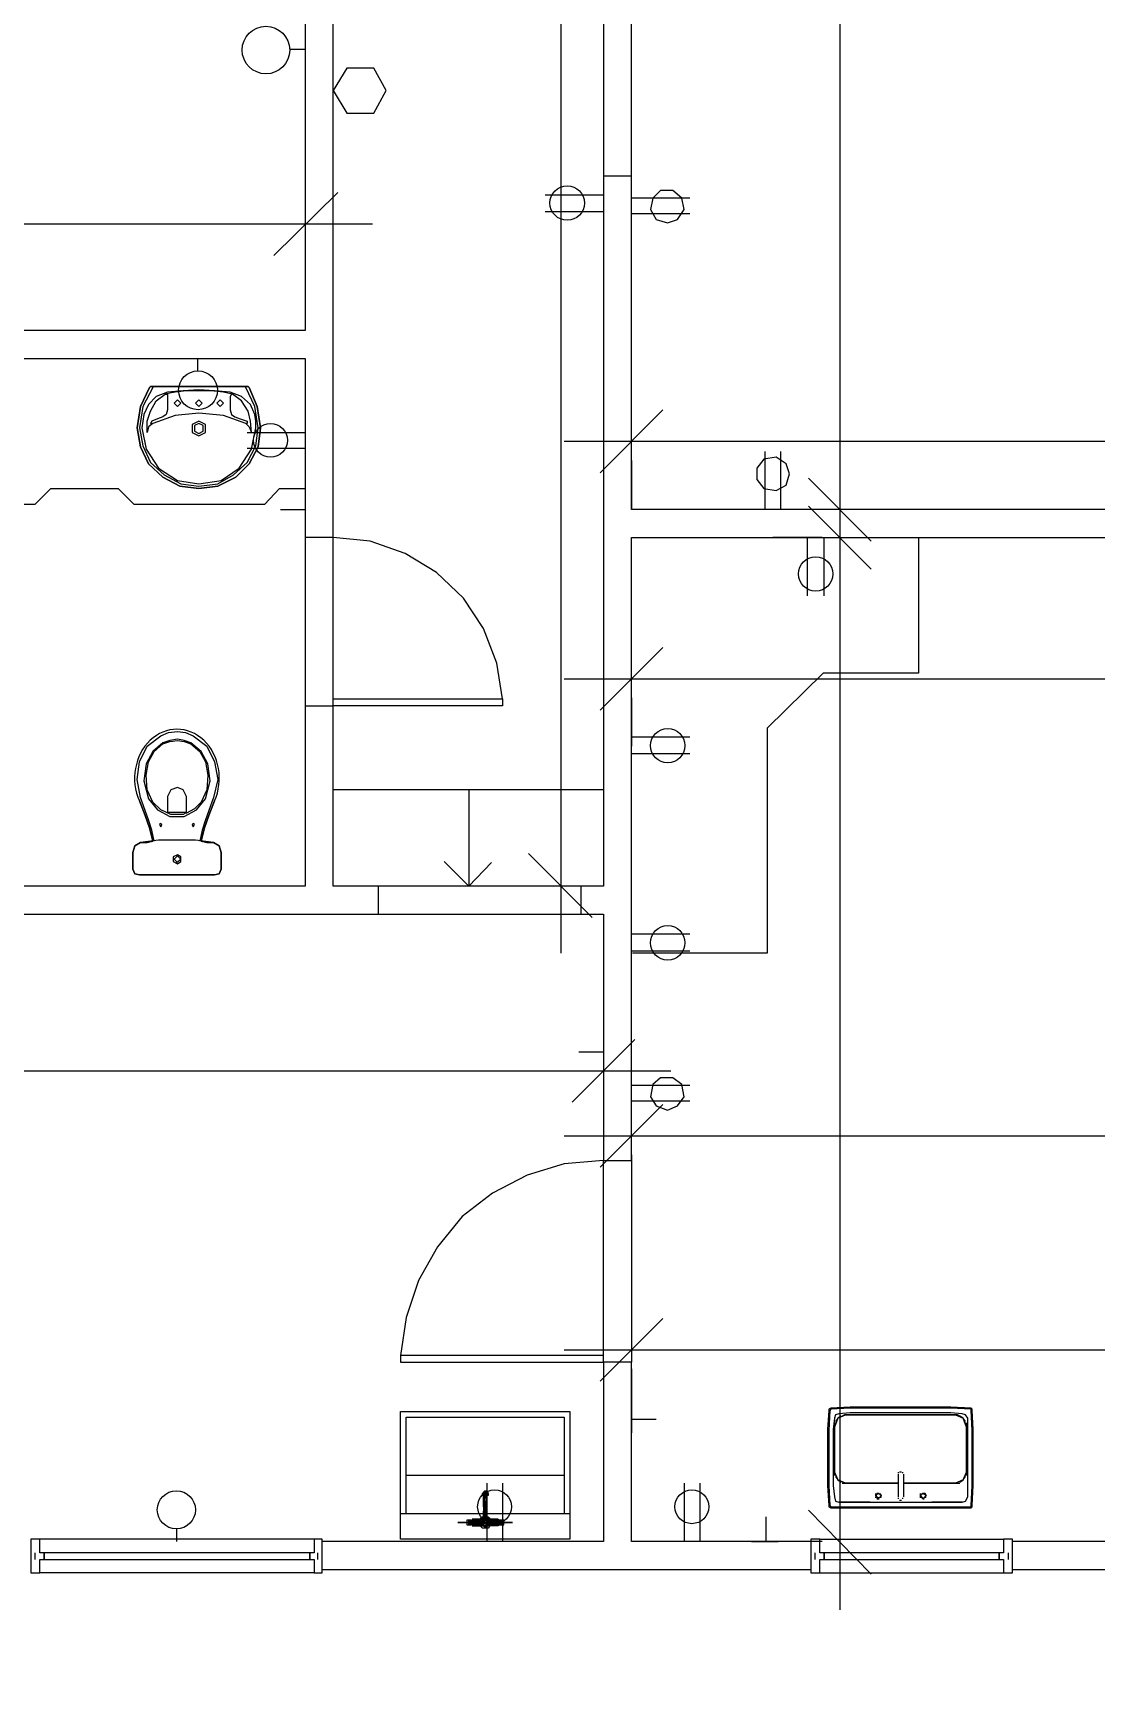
# Model space of a CAD drawing. Header units: inches. Extents: x -625442 to 34963, y -27993 to 66986.
# Drawn here: x 2189.9 to 2375.5, y 6465.1 to 6752.7 of the extents above; entities that cross this region are included whole.
import ezdxf

# ---------------------------------------------------------------- set-up
doc = ezdxf.new("R2010")
doc.units = ezdxf.units.IN
doc.header["$LTSCALE"] = 0.5
doc.header["$MEASUREMENT"] = 0
doc.linetypes.add('PDF_IMPORT', pattern=[1, 0.8, -0.2])
doc.layers.add('P-PATTERN', color=147, linetype='Continuous')

msp = doc.modelspace()

# ---------------------------------------------------------------- linework, layer by layer
at = {"layer": 'P-PATTERN', "color": 7, "lineweight": 25}
for points in [[(2282.04494, 6893.89935), (2282.04494, 6592.02505)], [(2330.75959, 6846.74983), (2330.75959, 6657.76048)], [(2237.43875, 6842.83701), (2237.43875, 6700.80153), (2086.20814, 6700.80153), (2085.62122, 6706.86641), (2083.66481, 6712.54), (2080.53455, 6717.62667), (2076.42608, 6721.93078), (2071.33941, 6725.25668), (2065.86146, 6727.40873), (2059.79658, 6728.38693)], [(2271.8716, 6636.43559), (2270.89339, 6642.69611), (2268.5457, 6648.76098), (2265.02416, 6654.04329), (2260.32877, 6658.54304), (2254.85082, 6661.86894), (2248.78594, 6664.02099), (2242.32978, 6664.60792), (2242.32978, 6842.83701)], [(2237.43875, 6752.4508), (2237.43875, 6747.55977)], [(2234.69978, 6749.90746), (2237.43875, 6749.90746)], [(2289.4793, 6727.80001), (2289.4793, 6603.76352), (2285.56648, 6603.76352)], [(2294.37033, 6555.83143), (2294.37033, 6664.60792), (2426.62375, 6664.60792), (2426.62375, 6650.32611), (2431.51478, 6650.32611), (2431.51478, 6669.49895), (2294.37033, 6669.49895), (2294.37033, 6727.80001)], [(2231.9608, 6713.90949), (2243.11235, 6724.86539)], [(2279.30596, 6724.47411), (2289.4793, 6724.47411)], [(2304.54367, 6723.88719), (2294.37033, 6723.88719)], [(2147.44382, 6719.38744), (2249.17722, 6719.38744)], [(2279.30596, 6721.53949), (2289.4793, 6721.53949)], [(2304.54367, 6721.14821), (2294.37033, 6721.14821)], [(2237.43875, 6716.06154), (2237.43875, 6707.64897)], [(2237.43875, 6635.26174), (2237.43875, 6603.76352), (2114.96739, 6603.76352), (2114.96739, 6695.9105), (2154.29126, 6695.9105), (2154.29126, 6643.08739), (2142.55279, 6643.08739), (2142.55279, 6638.19636), (2159.18229, 6638.19636), (2159.18229, 6695.9105), (2237.43875, 6695.9105), (2237.43875, 6664.60792)], [(2218.6572, 6693.75845), (2218.6572, 6695.9105)], [(2211.0272, 6691.01947), (2210.83156, 6691.01947), (2210.83156, 6690.82383), (2209.07079, 6687.49793), (2208.48386, 6683.78075), (2209.07079, 6680.65049), (2210.44027, 6677.71587), (2212.78797, 6675.56382), (2215.72259, 6673.99869), (2218.85284, 6673.60741), (2222.17874, 6673.99869), (2224.91772, 6675.56382), (2227.26541, 6677.71587), (2228.83054, 6680.65049), (2229.22183, 6683.78075), (2228.6349, 6687.49793), (2227.06977, 6690.82383), (2226.87413, 6691.01947), (2226.67849, 6691.01947)], [(2210.63592, 6691.01947), (2227.26541, 6691.01947), (2210.63592, 6691.01947)], [(2224.72208, 6689.64999), (2223.93951, 6689.84563), (2223.15695, 6690.04127), (2221.0049, 6690.23691), (2218.85284, 6690.23691), (2216.70079, 6690.23691), (2214.74438, 6690.04127), (2213.76617, 6689.84563), (2212.98361, 6689.64999)], [(2227.06977, 6684.56332), (2227.6567, 6683.97639), (2228.04798, 6682.99819), (2227.85234, 6684.9546), (2227.46106, 6686.71537), (2226.28721, 6688.47614), (2224.72208, 6689.64999), (2224.52644, 6689.64999), (2224.3308, 6689.2587), (2224.3308, 6686.91101), (2224.52644, 6686.12844), (2225.11336, 6685.73716), (2226.09157, 6685.34588), (2227.26541, 6684.9546), (2227.26541, 6684.56332), (2227.06977, 6684.56332), (2223.15695, 6685.9328), (2218.85284, 6686.32409), (2214.74438, 6685.9328), (2210.83156, 6684.56332), (2210.04899, 6683.97639), (2209.85335, 6682.99819), (2209.85335, 6684.9546), (2210.44027, 6686.71537), (2211.41848, 6688.47614), (2212.98361, 6689.64999), (2213.37489, 6689.64999), (2213.37489, 6689.2587), (2213.37489, 6686.91101), (2213.17925, 6686.12844), (2212.59233, 6685.73716), (2211.61412, 6685.34588), (2210.63592, 6684.9546), (2210.44027, 6684.56332), (2210.83156, 6684.56332)], [(2299.84828, 6686.91101), (2288.89238, 6675.9551)], [(2227.26541, 6682.99819), (2237.43875, 6682.99819)], [(2227.26541, 6680.25921), (2237.43875, 6680.25921)], [(2282.63186, 6681.43306), (2438.36222, 6681.43306)], [(2317.65163, 6679.67229), (2317.65163, 6669.49895)], [(2320.3906, 6679.67229), (2320.3906, 6669.49895)], [(2294.37033, 6678.10716), (2294.37033, 6669.69459)], [(2330.75959, 6676.34639), (2330.75959, 6477.37933)], [(2159.18229, 6674.19433), (2161.92127, 6674.19433), (2168.37743, 6670.47715), (2190.28924, 6670.47715), (2193.02821, 6673.21613), (2204.76668, 6673.21613), (2207.50566, 6670.47715), (2230.39567, 6670.47715), (2232.93901, 6673.21613), (2237.43875, 6673.21613)], [(2325.28163, 6674.9769), (2336.23754, 6664.02099)], [(2237.43875, 6672.04228), (2237.43875, 6667.34689)], [(2336.23754, 6659.12996), (2325.28163, 6670.08587)], [(2233.13465, 6669.49895), (2237.43875, 6669.49895)], [(2327.62933, 6669.49895), (2319.02112, 6669.49895)], [(2344.45447, 6664.60792), (2344.45447, 6640.93534), (2327.82497, 6640.93534), (2318.04291, 6631.34892), (2318.04291, 6592.02505), (2294.56597, 6592.02505)], [(2327.62933, 6664.60792), (2319.02112, 6664.60792)], [(2325.08599, 6654.43458), (2325.08599, 6664.60792)], [(2328.02061, 6654.43458), (2328.02061, 6664.60792)], [(2299.84828, 6645.43508), (2288.89238, 6634.47918)], [(2282.63186, 6639.95713), (2914.35715, 6639.95713)], [(2294.37033, 6636.63123), (2294.37033, 6628.21866)], [(2250.15543, 6603.76352), (2242.32978, 6603.76352), (2242.32978, 6635.26174)], [(2211.0272, 6611.58916), (2210.63592, 6613.54558), (2210.04899, 6615.30635), (2208.6795, 6619.21917), (2208.09258, 6622.34943), (2208.48386, 6625.47969), (2209.85335, 6628.21866), (2212.20104, 6629.97943), (2213.57053, 6630.56636), (2215.13566, 6630.762), (2216.50515, 6630.56636), (2217.87464, 6629.97943), (2220.22233, 6628.21866), (2221.59182, 6625.47969), (2222.17874, 6622.34943), (2221.39618, 6619.21917), (2220.02669, 6615.30635), (2219.43977, 6613.54558), (2219.04849, 6611.58916)], [(2304.54367, 6629.78379), (2294.37033, 6629.78379)], [(2213.37489, 6616.48019), (2213.37489, 6616.67583), (2214.15746, 6616.67583), (2215.13566, 6616.67583), (2215.91823, 6616.67583), (2216.70079, 6616.67583), (2216.70079, 6616.48019), (2216.50515, 6616.48019), (2216.11387, 6616.28455), (2215.72259, 6616.28455), (2215.13566, 6616.28455), (2214.54874, 6616.28455), (2213.96182, 6616.28455), (2212.20104, 6617.06712), (2210.83156, 6618.4366), (2209.85335, 6620.58866), (2209.65771, 6623.13199), (2210.04899, 6625.47969), (2211.0272, 6627.24046), (2212.59233, 6628.60994), (2213.76617, 6629.00123), (2215.13566, 6629.19687), (2216.30951, 6629.00123), (2217.48336, 6628.60994), (2219.04849, 6627.24046), (2220.02669, 6625.47969), (2220.41797, 6623.13199), (2220.22233, 6620.58866), (2219.24413, 6618.4366), (2218.07028, 6617.26276), (2216.70079, 6616.48019)], [(2304.54367, 6626.84917), (2294.37033, 6626.84917)], [(2208.48386, 6618.63225), (2209.46207, 6616.08891), (2208.48386, 6618.63225)], [(2216.70079, 6616.67583), (2216.70079, 6619.41481), (2216.11387, 6620.58866), (2215.13566, 6620.97994), (2213.96182, 6620.58866), (2213.37489, 6619.41481), (2213.37489, 6616.67583)], [(2221.59182, 6618.63225), (2220.61361, 6616.08891), (2221.59182, 6618.63225)], [(2289.4793, 6620.58866), (2242.32978, 6620.58866)], [(2266.00236, 6620.58866), (2266.00236, 6603.76352), (2269.91519, 6607.87198)], [(2219.24413, 6611.58916), (2219.83105, 6613.93686), (2220.61361, 6616.08891), (2219.83105, 6613.93686), (2219.24413, 6611.58916), (2220.22233, 6611.39352), (2221.39618, 6611.39352), (2222.37439, 6610.8066), (2222.76567, 6609.63275), (2222.37439, 6610.8066), (2221.39618, 6611.39352), (2218.26592, 6611.78481), (2215.13566, 6611.78481), (2211.80976, 6611.78481), (2208.6795, 6611.39352), (2207.7013, 6610.8066), (2207.31002, 6609.63275), (2207.7013, 6610.8066), (2208.6795, 6611.39352), (2209.85335, 6611.39352), (2210.83156, 6611.58916), (2210.24463, 6613.93686), (2209.46207, 6616.08891), (2210.24463, 6613.93686), (2210.83156, 6611.58916)], [(2207.31002, 6606.69814), (2207.31002, 6609.63275), (2207.31002, 6606.69814)], [(2222.76567, 6609.63275), (2222.76567, 6606.69814), (2222.76567, 6609.63275)], [(2214.94002, 6607.87198), (2215.72259, 6608.45891), (2215.13566, 6609.04583), (2214.54874, 6608.45891), (2215.13566, 6607.87198)], [(2266.00236, 6603.76352), (2261.69826, 6608.06762)], [(2276.37134, 6609.43711), (2287.52289, 6598.28557)], [(2221.59182, 6605.71993), (2208.48386, 6605.71993), (2221.59182, 6605.71993)], [(2278.71904, 6603.76352), (2270.30647, 6603.76352)], [(2163.09511, 6562.67888), (2182.65923, 6562.67888), (2182.65923, 6598.87249), (2250.15543, 6598.87249)], [(2285.56648, 6598.87249), (2289.4793, 6598.87249), (2289.4793, 6555.83143), (2282.63186, 6555.24451), (2276.1757, 6553.2881), (2270.11083, 6550.15784), (2264.82852, 6546.04938), (2260.52441, 6540.76707), (2257.19851, 6534.89783), (2255.04646, 6528.44167), (2254.06825, 6521.78987)], [(2304.54367, 6595.35095), (2294.37033, 6595.35095)], [(2304.54367, 6592.41633), (2294.37033, 6592.41633)], [(2284.00135, 6566.00477), (2294.95725, 6576.96068)], [(2289.4793, 6577.35196), (2289.4793, 6572.46093)], [(2285.1752, 6574.80863), (2289.4793, 6574.80863)], [(2170.92076, 6571.48273), (2301.21777, 6571.48273)], [(2289.4793, 6568.15683), (2289.4793, 6559.74426)], [(2304.54367, 6568.93939), (2294.37033, 6568.93939)], [(2299.84828, 6565.61349), (2288.89238, 6554.65759)], [(2304.54367, 6566.20042), (2294.37033, 6566.20042)], [(2282.63186, 6560.13554), (3160.86501, 6560.13554)], [(2294.37033, 6556.80964), (2294.37033, 6548.39707)], [(2299.84828, 6528.24603), (2288.89238, 6517.29013)], [(2289.4793, 6520.61603), (2289.4793, 6489.31344), (2240.37337, 6489.31344)], [(2282.63186, 6522.76808), (2439.34043, 6522.76808)], [(2325.67292, 6489.31344), (2294.37033, 6489.31344), (2294.37033, 6520.61603)], [(2294.37033, 6519.44218), (2294.37033, 6511.02961)], [(2560.83358, 6489.31344), (2432.49299, 6489.31344), (2432.49299, 6515.725), (2427.60196, 6515.725), (2427.60196, 6489.31344), (2360.88832, 6489.31344)], [(2294.37033, 6513.18166), (2294.37033, 6508.29063)], [(2332.52036, 6512.79038), (2329.19446, 6512.59474), (2328.80317, 6512.3991), (2328.80317, 6512.20346), (2328.60753, 6508.87756), (2328.80317, 6508.68192), (2328.80317, 6499.0955)], [(2350.12806, 6512.79038), (2332.52036, 6512.79038), (2332.52036, 6512.59474), (2329.19446, 6512.3991), (2328.99881, 6512.20346), (2328.80317, 6508.68192)], [(2354.04088, 6508.87756), (2353.84524, 6512.20346), (2353.84524, 6512.3991), (2353.6496, 6512.59474), (2350.12806, 6512.79038), (2350.12806, 6512.59474), (2332.52036, 6512.59474)], [(2354.04088, 6499.0955), (2354.04088, 6508.87756), (2353.84524, 6508.68192), (2353.6496, 6512.20346), (2353.6496, 6512.3991), (2350.12806, 6512.59474)], [(2255.04646, 6494.20447), (2255.04646, 6511.02961), (2282.63186, 6511.02961), (2282.63186, 6494.20447)], [(2298.67444, 6510.63833), (2294.37033, 6510.63833)], [(2329.78138, 6510.0514), (2329.78138, 6509.66012), (2329.78138, 6509.26884), (2330.3683, 6510.83397), (2331.73779, 6511.42089), (2331.54215, 6511.42089), (2331.15087, 6511.22525)], [(2331.73779, 6511.42089), (2330.3683, 6510.83397), (2329.78138, 6509.26884)], [(2329.78138, 6509.26884), (2329.78138, 6501.44319), (2329.78138, 6509.26884)], [(2330.95523, 6511.22525), (2330.3683, 6510.83397), (2329.97702, 6510.24705)], [(2350.91062, 6511.42089), (2331.73779, 6511.42089), (2350.91062, 6511.42089)], [(2352.67139, 6510.24705), (2352.28011, 6510.83397), (2351.69319, 6511.22525), (2351.30191, 6511.42089), (2350.91062, 6511.42089), (2352.28011, 6510.83397), (2352.86704, 6509.26884), (2352.86704, 6509.66012), (2352.86704, 6510.0514)], [(2352.86704, 6509.26884), (2352.28011, 6510.83397), (2350.91062, 6511.42089)], [(2352.86704, 6501.44319), (2352.86704, 6509.26884), (2352.86704, 6501.44319)], [(2328.60753, 6508.87756), (2328.60753, 6499.0955), (2328.80317, 6499.0955), (2328.99881, 6495.57396), (2329.19446, 6495.37832), (2332.52036, 6495.37832)], [(2350.12806, 6495.18268), (2353.6496, 6495.18268), (2353.84524, 6495.37832), (2353.84524, 6495.57396), (2354.04088, 6499.0955), (2353.84524, 6499.0955), (2353.84524, 6508.68192)], [(2282.63186, 6500.85627), (2255.04646, 6500.85627)], [(2331.15087, 6499.48678), (2331.54215, 6499.48678), (2331.73779, 6499.48678), (2330.3683, 6500.07371), (2329.78138, 6501.44319), (2329.78138, 6501.05191), (2329.78138, 6500.85627)], [(2329.78138, 6501.44319), (2330.3683, 6500.07371), (2331.73779, 6499.48678)], [(2329.97702, 6500.66063), (2330.3683, 6500.07371), (2330.95523, 6499.68242)], [(2340.93293, 6501.44319), (2340.93293, 6501.24755)], [(2340.93293, 6501.05191), (2340.93293, 6500.85627), (2340.93293, 6500.66063), (2340.93293, 6500.46499), (2340.93293, 6500.26935), (2340.93293, 6500.07371), (2340.93293, 6499.87806), (2340.93293, 6499.68242), (2340.93293, 6499.48678), (2340.93293, 6499.29114), (2340.93293, 6499.0955), (2340.93293, 6498.89986), (2340.93293, 6498.70422), (2340.93293, 6498.50858), (2340.93293, 6498.31293), (2340.93293, 6498.11729), (2340.93293, 6497.92165), (2340.93293, 6497.72601), (2340.93293, 6497.53037), (2340.93293, 6497.33473), (2340.93293, 6497.13909)], [(2341.51985, 6501.44319), (2341.32421, 6501.44319), (2341.12857, 6501.44319)], [(2341.71549, 6501.24755), (2341.71549, 6501.44319)], [(2341.91113, 6497.13909), (2341.91113, 6497.33473), (2341.91113, 6497.53037), (2341.91113, 6497.72601), (2341.91113, 6497.92165), (2341.91113, 6498.11729), (2341.91113, 6498.31293), (2341.91113, 6498.50858), (2341.91113, 6498.70422), (2341.91113, 6498.89986), (2341.91113, 6499.0955), (2341.91113, 6499.29114), (2341.91113, 6499.48678), (2341.91113, 6499.68242), (2341.91113, 6499.87806), (2341.91113, 6500.07371), (2341.91113, 6500.26935), (2341.91113, 6500.46499), (2341.91113, 6500.66063), (2341.91113, 6500.85627), (2341.91113, 6501.05191)], [(2352.86704, 6500.85627), (2352.86704, 6501.05191), (2352.86704, 6501.44319), (2352.28011, 6500.07371), (2350.91062, 6499.48678), (2351.30191, 6499.48678), (2351.69319, 6499.48678)], [(2350.91062, 6499.48678), (2352.28011, 6500.07371), (2352.86704, 6501.44319)], [(2351.69319, 6499.68242), (2352.28011, 6500.07371), (2352.67139, 6500.66063)], [(2269.13262, 6493.81319), (2269.13262, 6493.22626), (2269.13262, 6493.03062), (2269.13262, 6493.81319), (2268.93698, 6493.81319), (2268.93698, 6494.59575), (2268.93698, 6495.37832), (2268.74134, 6495.37832), (2268.74134, 6496.16088), (2268.5457, 6496.16088), (2268.5457, 6496.94345), (2268.5457, 6497.33473), (2268.35006, 6497.33473), (2268.35006, 6497.53037), (2268.35006, 6497.72601), (2268.5457, 6497.72601), (2268.5457, 6497.92165), (2268.74134, 6497.92165), (2268.93698, 6497.92165), (2269.13262, 6497.92165), (2269.32826, 6497.72601), (2269.32826, 6497.92165), (2269.13262, 6497.92165), (2269.13262, 6498.11729), (2268.93698, 6498.11729), (2268.74134, 6498.11729), (2268.5457, 6497.92165), (2268.35006, 6497.72601), (2268.35006, 6497.53037), (2268.35006, 6497.72601)], [(2268.35006, 6497.72601), (2268.35006, 6497.72601)], [(2268.35006, 6497.53037), (2268.35006, 6497.33473)], [(2269.13262, 6494.59575), (2269.13262, 6493.81319), (2269.13262, 6494.59575), (2268.93698, 6494.59575), (2268.93698, 6495.37832), (2268.93698, 6496.35652), (2268.74134, 6496.16088), (2268.74134, 6496.94345), (2268.5457, 6496.94345), (2268.5457, 6497.53037), (2268.5457, 6497.33473), (2268.5457, 6497.72601), (2268.5457, 6497.92165)], [(2268.5457, 6497.72601), (2268.5457, 6497.72601)], [(2268.5457, 6497.72601), (2268.5457, 6497.53037), (2268.74134, 6497.53037), (2268.74134, 6496.94345), (2268.93698, 6496.94345), (2268.93698, 6496.35652), (2268.93698, 6496.16088), (2268.93698, 6495.37832), (2269.13262, 6495.37832), (2269.13262, 6494.59575), (2269.13262, 6495.37832)], [(2268.5457, 6497.53037), (2268.5457, 6497.33473), (2268.5457, 6496.74781), (2268.5457, 6496.16088), (2268.5457, 6495.37832), (2268.5457, 6494.59575), (2268.5457, 6493.81319), (2268.5457, 6493.22626), (2268.5457, 6492.83498), (2268.5457, 6492.63934), (2268.5457, 6492.4437), (2268.5457, 6492.63934), (2268.5457, 6492.83498)], [(2269.13262, 6492.83498), (2269.13262, 6492.63934), (2269.13262, 6492.4437), (2268.93698, 6492.4437), (2268.74134, 6492.4437), (2268.5457, 6492.4437), (2268.5457, 6492.63934), (2268.5457, 6492.83498), (2268.74134, 6493.03062), (2268.93698, 6493.03062), (2269.13262, 6492.83498), (2269.13262, 6492.63934), (2269.13262, 6492.4437), (2269.13262, 6492.63934), (2269.13262, 6492.83498), (2269.13262, 6493.22626), (2269.13262, 6493.81319), (2269.13262, 6494.59575), (2269.13262, 6495.37832), (2269.13262, 6496.16088), (2269.13262, 6496.74781), (2269.13262, 6497.33473), (2269.13262, 6497.53037)], [(2268.74134, 6497.72601), (2268.74134, 6497.53037), (2268.93698, 6497.53037), (2268.93698, 6496.94345), (2268.93698, 6496.16088), (2269.13262, 6496.16088), (2269.13262, 6495.37832), (2269.13262, 6496.16088)], [(2268.93698, 6497.92165), (2268.93698, 6498.11729), (2268.93698, 6497.92165)], [(2268.93698, 6497.92165), (2268.93698, 6497.53037), (2268.93698, 6496.94345), (2269.13262, 6496.94345), (2269.13262, 6496.16088), (2269.13262, 6496.94345), (2269.13262, 6496.74781)], [(2269.32826, 6497.33473), (2269.32826, 6497.53037), (2269.32826, 6497.72601), (2269.32826, 6497.53037), (2269.32826, 6497.33473), (2269.13262, 6497.33473), (2269.13262, 6496.94345), (2269.13262, 6497.53037), (2268.93698, 6497.53037), (2268.93698, 6497.72601)], [(2269.13262, 6499.48678), (2269.13262, 6489.31344)], [(2269.13262, 6497.92165), (2269.13262, 6498.11729)], [(2269.13262, 6497.92165), (2269.13262, 6497.92165)], [(2269.13262, 6497.72601), (2269.13262, 6497.72601)], [(2269.13262, 6497.72601), (2269.13262, 6497.72601)], [(2269.32826, 6497.53037), (2269.32826, 6497.72601), (2269.32826, 6497.92165)], [(2271.8716, 6499.48678), (2271.8716, 6489.31344)], [(2303.56546, 6499.48678), (2303.56546, 6489.31344)], [(2306.30444, 6499.48678), (2306.30444, 6489.31344)], [(2328.60753, 6499.0955), (2328.80317, 6495.57396), (2328.80317, 6495.37832), (2329.19446, 6495.18268), (2332.52036, 6495.18268), (2332.52036, 6495.37832), (2350.12806, 6495.37832)], [(2331.73779, 6499.48678), (2340.93293, 6499.48678), (2331.73779, 6499.48678)], [(2332.52036, 6495.18268), (2350.12806, 6495.18268), (2350.12806, 6495.37832), (2353.6496, 6495.37832), (2353.6496, 6495.57396), (2353.84524, 6499.0955)], [(2337.21574, 6497.72601), (2337.21574, 6497.72601)], [(2337.21574, 6497.72601), (2337.21574, 6497.72601)], [(2341.91113, 6499.48678), (2350.91062, 6499.48678), (2341.91113, 6499.48678)], [(2268.5457, 6496.16088), (2268.5457, 6496.94345), (2268.5457, 6496.74781)], [(2269.13262, 6493.42191), (2269.32826, 6493.42191), (2269.32826, 6493.22626), (2271.08903, 6493.22626), (2269.13262, 6493.22626), (2269.13262, 6492.63934), (2269.13262, 6493.03062), (2268.93698, 6493.03062), (2268.93698, 6493.81319), (2268.93698, 6493.61755), (2268.93698, 6494.59575), (2268.74134, 6494.59575), (2268.74134, 6495.37832), (2268.5457, 6495.37832), (2268.5457, 6496.16088), (2268.5457, 6495.37832), (2268.5457, 6494.59575), (2268.74134, 6494.59575), (2268.74134, 6493.81319), (2268.93698, 6493.61755), (2268.93698, 6493.03062), (2268.93698, 6492.63934), (2269.13262, 6492.63934), (2269.13262, 6492.4437)], [(2268.5457, 6495.37832), (2268.5457, 6494.59575), (2268.5457, 6493.81319), (2268.74134, 6493.81319), (2268.74134, 6493.03062), (2268.93698, 6493.03062), (2268.93698, 6492.4437), (2268.93698, 6492.63934), (2268.93698, 6492.4437), (2268.74134, 6492.63934), (2268.74134, 6493.03062), (2268.5457, 6493.03062), (2268.5457, 6493.81319), (2268.5457, 6494.59575)], [(2325.28163, 6494.79139), (2336.23754, 6483.63985)], [(2340.93293, 6496.94345), (2340.93293, 6496.74781)], [(2341.12857, 6496.55216), (2341.32421, 6496.55216), (2341.51985, 6496.55216)], [(2341.71549, 6496.74781), (2341.71549, 6496.94345)], [(2254.06825, 6494.20447), (2268.5457, 6494.20447)], [(2264.04595, 6492.63934), (2264.04595, 6492.63934)], [(2264.43723, 6492.63934), (2264.43723, 6492.63934)], [(2266.39365, 6492.63934), (2266.00236, 6492.63934), (2266.39365, 6492.63934), (2266.39365, 6492.83498), (2266.39365, 6493.03062), (2266.00236, 6493.03062), (2266.39365, 6493.03062), (2265.61108, 6493.03062)], [(2265.61108, 6492.24806), (2266.39365, 6492.24806), (2266.00236, 6492.24806), (2266.39365, 6492.24806), (2266.39365, 6492.4437), (2266.39365, 6492.63934), (2266.58929, 6492.63934), (2268.15442, 6492.63934), (2268.35006, 6492.63934), (2268.15442, 6492.63934), (2268.35006, 6492.63934)], [(2266.39365, 6492.83498), (2266.00236, 6492.83498)], [(2266.58929, 6492.83498), (2266.39365, 6492.83498), (2266.58929, 6492.83498)], [(2266.39365, 6492.83498), (2266.58929, 6492.83498), (2266.39365, 6492.83498)], [(2266.58929, 6492.4437), (2266.39365, 6492.4437), (2266.58929, 6492.4437)], [(2268.35006, 6492.83498), (2266.58929, 6492.83498), (2268.35006, 6492.83498), (2268.35006, 6493.03062), (2268.5457, 6493.03062), (2268.35006, 6492.83498), (2268.35006, 6492.63934), (2268.35006, 6492.4437), (2268.5457, 6492.24806), (2268.74134, 6492.24806), (2268.93698, 6492.24806), (2268.93698, 6492.05242), (2268.74134, 6492.05242), (2268.5457, 6492.05242), (2268.35006, 6492.24806), (2268.35006, 6492.4437), (2268.15442, 6492.63934), (2268.35006, 6492.83498), (2268.35006, 6493.03062), (2268.5457, 6493.22626), (2266.58929, 6493.22626), (2266.58929, 6493.03062), (2266.58929, 6492.83498), (2266.58929, 6492.63934), (2266.58929, 6492.4437), (2266.58929, 6492.24806), (2266.58929, 6492.05242), (2268.5457, 6492.05242), (2266.58929, 6492.05242)], [(2266.58929, 6493.03062), (2268.35006, 6493.03062)], [(2268.5457, 6492.24806), (2266.58929, 6492.24806), (2268.35006, 6492.24806), (2268.5457, 6492.24806), (2268.5457, 6492.05242)], [(2267.95877, 6493.22626), (2268.15442, 6493.42191), (2268.35006, 6493.61755), (2268.5457, 6493.61755)], [(2269.71954, 6492.05242), (2269.5239, 6491.85678), (2269.32826, 6491.66114), (2269.13262, 6491.66114), (2268.93698, 6491.66114), (2268.5457, 6491.66114), (2268.35006, 6491.66114), (2268.15442, 6491.85678), (2267.95877, 6492.05242)], [(2268.35006, 6493.22626), (2268.5457, 6493.42191)], [(2268.35006, 6493.03062), (2268.35006, 6492.83498), (2268.35006, 6493.03062)], [(2268.35006, 6492.83498), (2268.35006, 6492.83498)], [(2268.35006, 6492.4437), (2268.35006, 6492.24806), (2268.35006, 6492.4437)], [(2268.35006, 6492.4437), (2268.35006, 6492.4437)], [(2268.35006, 6492.24806), (2268.5457, 6492.24806), (2268.35006, 6492.24806)], [(2269.32826, 6492.05242), (2269.13262, 6491.85678), (2268.93698, 6491.85678), (2268.74134, 6491.85678), (2268.5457, 6492.05242), (2268.35006, 6492.05242)], [(2268.74134, 6492.4437), (2268.74134, 6492.63934), (2268.5457, 6492.63934), (2268.5457, 6493.03062), (2268.5457, 6493.22626), (2268.5457, 6493.81319)], [(2268.5457, 6493.22626), (2268.5457, 6493.22626)], [(2268.5457, 6492.4437), (2268.5457, 6492.63934), (2268.5457, 6493.22626)], [(2268.5457, 6492.05242), (2268.5457, 6492.05242)], [(2268.74134, 6492.05242), (2268.74134, 6492.24806)], [(2268.74134, 6492.05242), (2268.74134, 6492.05242)], [(2269.13262, 6492.05242), (2268.93698, 6492.05242), (2269.13262, 6492.05242)], [(2269.13262, 6494.20447), (2283.61007, 6494.20447)], [(2269.13262, 6493.61755), (2269.32826, 6493.61755), (2269.5239, 6493.42191), (2269.71954, 6493.22626)], [(2269.32826, 6492.4437), (2271.08903, 6492.4437), (2269.5239, 6492.4437), (2269.32826, 6492.4437), (2269.13262, 6492.24806), (2269.32826, 6492.24806), (2269.5239, 6492.4437), (2269.5239, 6492.63934), (2269.5239, 6492.83498), (2269.32826, 6493.03062), (2269.32826, 6492.83498), (2271.08903, 6492.83498), (2269.5239, 6492.83498), (2269.32826, 6492.83498), (2269.5239, 6492.83498)], [(2271.08903, 6492.05242), (2269.13262, 6492.05242)], [(2269.32826, 6493.03062), (2269.32826, 6493.22626), (2269.32826, 6493.03062)], [(2272.06724, 6493.03062), (2271.28467, 6493.03062), (2271.67596, 6493.03062), (2271.28467, 6493.03062), (2271.28467, 6492.83498), (2271.28467, 6492.63934), (2271.08903, 6492.63934), (2269.5239, 6492.63934), (2269.32826, 6492.63934)], [(2271.08903, 6493.03062), (2269.32826, 6493.03062)], [(2269.32826, 6492.4437), (2269.32826, 6492.4437)], [(2269.32826, 6492.24806), (2269.32826, 6492.24806)], [(2269.5239, 6492.63934), (2269.5239, 6492.4437), (2269.5239, 6492.63934)], [(2271.08903, 6492.83498), (2271.28467, 6492.83498), (2271.08903, 6492.83498)], [(2271.08903, 6492.4437), (2271.28467, 6492.4437), (2271.08903, 6492.4437)], [(2271.28467, 6492.4437), (2271.08903, 6492.4437), (2271.28467, 6492.4437)], [(2271.28467, 6492.83498), (2271.67596, 6492.83498)], [(2271.28467, 6492.83498), (2271.67596, 6492.83498), (2271.28467, 6492.83498)], [(2271.28467, 6492.63934), (2271.67596, 6492.63934), (2271.28467, 6492.63934), (2271.28467, 6492.4437), (2271.28467, 6492.24806), (2271.67596, 6492.24806), (2271.28467, 6492.24806), (2272.06724, 6492.24806)], [(2273.63237, 6492.63934), (2273.63237, 6492.63934)], [(2317.84727, 6493.61755), (2317.84727, 6489.31344)], [(2239.00388, 6489.70472), (2239.00388, 6487.35703), (2238.22132, 6487.35703), (2238.22132, 6486.18318), (2239.00388, 6486.18318), (2239.00388, 6483.83549), (2240.37337, 6483.83549), (2240.37337, 6489.70472), (2239.00388, 6489.70472), (2191.0718, 6489.70472)], [(2214.94002, 6491.46549), (2214.94002, 6489.31344)], [(2315.30393, 6489.31344), (2319.99932, 6489.31344)], [(2327.62933, 6489.31344), (2319.02112, 6489.31344)], [(2327.23804, 6483.83549), (2327.23804, 6486.18318), (2328.02061, 6486.18318), (2328.02061, 6487.35703), (2327.23804, 6487.35703), (2327.23804, 6489.70472), (2325.67292, 6489.70472), (2325.67292, 6483.83549), (2327.23804, 6483.83549), (2359.32319, 6483.83549)], [(2327.23804, 6489.70472), (2359.32319, 6489.70472)], [(2190.28924, 6486.18318), (2190.28924, 6487.35703)], [(2239.59081, 6487.35703), (2239.59081, 6486.18318)], [(2326.45548, 6486.18318), (2326.45548, 6487.35703)], [(2360.10576, 6487.35703), (2360.10576, 6486.18318)], [(2239.00388, 6483.83549), (2191.0718, 6483.83549)], [(2240.37337, 6484.42241), (2325.67292, 6484.42241)], [(2360.88832, 6484.42241), (2431.51478, 6484.42241), (2431.51478, 6367.82028), (2517.59689, 6367.82028)]]:
    msp.add_lwpolyline(points, dxfattribs=at)
for points in [[(2289.4793, 6780.62312), (2289.4793, 6727.80001), (2294.37033, 6727.80001), (2294.37033, 6780.62312)], [(2249.37286, 6746.58156), (2244.67748, 6746.58156), (2242.32978, 6742.66874), (2244.67748, 6738.75592), (2249.37286, 6738.75592), (2251.52492, 6742.66874)], [(2300.63085, 6719.58308), (2302.39162, 6720.17001), (2303.56546, 6721.93078), (2303.17418, 6723.88719), (2301.60905, 6725.25668), (2299.457, 6725.25668), (2298.08751, 6723.88719), (2297.69623, 6721.93078), (2298.67444, 6720.17001)], [(2210.24463, 6690.82383), (2210.44027, 6691.01947), (2210.63592, 6691.01947), (2210.44027, 6691.01947), (2210.24463, 6690.82383), (2208.6795, 6687.49793), (2208.09258, 6683.78075), (2208.6795, 6680.45485), (2210.04899, 6677.52023), (2212.59233, 6675.17254), (2215.52694, 6673.60741), (2218.85284, 6673.21613), (2222.17874, 6673.60741), (2225.309, 6675.17254), (2227.6567, 6677.52023), (2229.22183, 6680.45485), (2229.61311, 6683.78075), (2229.02618, 6687.49793), (2227.6567, 6690.82383), (2227.46106, 6691.01947), (2227.26541, 6691.01947), (2227.46106, 6691.01947), (2227.6567, 6690.82383), (2229.02618, 6687.49793), (2229.61311, 6683.78075), (2229.22183, 6680.45485), (2227.6567, 6677.52023), (2225.309, 6675.17254), (2222.17874, 6673.60741), (2218.85284, 6673.21613), (2215.52694, 6673.60741), (2212.59233, 6675.17254), (2210.04899, 6677.52023), (2208.6795, 6680.45485), (2208.09258, 6683.78075), (2208.6795, 6687.49793)], [(2218.85284, 6673.99869), (2222.76567, 6674.58562), (2225.89593, 6676.73767), (2228.04798, 6680.06357), (2228.83054, 6683.78075), (2228.83054, 6684.9546), (2228.6349, 6686.12844), (2227.85234, 6687.88921), (2226.28721, 6689.2587), (2224.3308, 6690.04127), (2221.59182, 6690.23691), (2218.85284, 6690.43255), (2216.11387, 6690.23691), (2213.37489, 6690.04127), (2211.41848, 6689.2587), (2210.04899, 6687.88921), (2209.26643, 6686.12844), (2209.07079, 6684.9546), (2208.87515, 6683.78075), (2209.65771, 6680.06357), (2211.80976, 6676.73767), (2215.13566, 6674.58562)], [(2215.13566, 6687.49793), (2215.72259, 6688.08486), (2215.13566, 6688.67178), (2214.54874, 6688.08486)], [(2218.85284, 6687.49793), (2219.43977, 6688.08486), (2218.85284, 6688.67178), (2218.26592, 6688.08486)], [(2222.57003, 6687.49793), (2223.15695, 6688.08486), (2222.57003, 6688.67178), (2221.9831, 6688.08486)], [(2218.85284, 6684.9546), (2217.679, 6684.36767), (2217.679, 6682.99819), (2218.85284, 6682.41126), (2220.02669, 6682.99819), (2220.02669, 6684.36767)], [(2218.85284, 6684.56332), (2218.07028, 6684.17203), (2218.07028, 6683.19383), (2218.85284, 6682.80254), (2219.63541, 6683.19383), (2219.63541, 6684.17203)], [(2321.95573, 6675.75946), (2321.36881, 6677.52023), (2319.60804, 6678.69408), (2317.45599, 6678.3028), (2316.28214, 6676.73767), (2316.28214, 6674.78126), (2317.45599, 6673.21613), (2319.60804, 6672.82485), (2321.36881, 6673.80305)], [(2242.32978, 6635.26174), (2242.32978, 6664.60792), (2237.43875, 6664.60792), (2237.43875, 6635.26174)], [(2242.32978, 6636.43559), (2271.8716, 6636.43559), (2271.8716, 6635.26174), (2242.32978, 6635.26174)], [(2220.02669, 6619.02353), (2220.80926, 6622.15379), (2220.41797, 6625.0884), (2219.24413, 6627.24046), (2217.48336, 6628.80559), (2216.30951, 6629.19687), (2215.13566, 6629.39251), (2213.76617, 6629.19687), (2212.59233, 6628.80559), (2210.83156, 6627.24046), (2209.65771, 6625.0884), (2209.26643, 6622.15379), (2210.04899, 6619.02353), (2211.61412, 6617.06712), (2213.76617, 6615.89327), (2214.3531, 6615.89327), (2215.13566, 6615.89327), (2215.72259, 6615.89327), (2216.30951, 6615.89327), (2218.46156, 6617.06712)], [(2212.20104, 6614.71942), (2212.0054, 6614.52378), (2212.20104, 6614.1325), (2212.39669, 6614.52378)], [(2217.87464, 6614.1325), (2218.07028, 6614.52378), (2217.87464, 6614.71942), (2217.679, 6614.52378)], [(2215.13566, 6609.24147), (2214.3531, 6608.85019), (2214.3531, 6608.06762), (2215.13566, 6607.67634), (2215.72259, 6608.06762), (2215.72259, 6608.85019)], [(2208.48386, 6605.71993), (2207.7013, 6605.91557), (2207.31002, 6606.69814), (2207.7013, 6605.91557)], [(2222.76567, 6606.69814), (2222.37439, 6605.91557), (2221.59182, 6605.71993), (2222.37439, 6605.91557)], [(2285.56648, 6603.76352), (2250.15543, 6603.76352), (2250.15543, 6598.87249), (2285.56648, 6598.87249)], [(2300.63085, 6564.63529), (2302.39162, 6565.41785), (2303.56546, 6566.98298), (2303.17418, 6569.13503), (2301.60905, 6570.30888), (2299.457, 6570.30888), (2298.08751, 6569.13503), (2297.69623, 6566.98298), (2298.67444, 6565.41785)], [(2289.4793, 6555.83143), (2294.37033, 6555.83143), (2294.37033, 6520.61603), (2289.4793, 6520.61603)], [(2289.4793, 6521.78987), (2254.06825, 6521.78987), (2254.06825, 6520.61603), (2289.4793, 6520.61603)], [(2283.61007, 6489.70472), (2254.06825, 6489.70472), (2254.06825, 6494.20447), (2254.06825, 6512.00782), (2283.61007, 6512.00782), (2283.61007, 6494.20447)], [(2329.78138, 6510.83397), (2329.58574, 6508.87756), (2329.58574, 6499.0955), (2329.78138, 6497.13909), (2329.97702, 6496.35652), (2330.56394, 6496.16088), (2336.0419, 6496.16088), (2332.52036, 6496.16088), (2330.56394, 6496.16088), (2336.0419, 6496.16088), (2346.80216, 6496.16088), (2352.08447, 6496.16088), (2350.12806, 6496.16088), (2346.80216, 6496.16088), (2352.08447, 6496.16088), (2352.67139, 6496.35652), (2353.06268, 6497.13909), (2353.06268, 6499.0955), (2353.06268, 6508.87756), (2353.06268, 6510.83397), (2352.67139, 6511.42089), (2352.08447, 6511.61653), (2350.12806, 6511.81217), (2332.52036, 6511.81217), (2330.56394, 6511.61653), (2329.97702, 6511.42089)], [(2268.74134, 6498.11729), (2268.74134, 6497.92165)], [(2269.13262, 6497.72601), (2269.13262, 6497.53037), (2269.13262, 6497.33473)], [(2337.0201, 6497.33473), (2337.41138, 6496.74781), (2337.99831, 6497.33473), (2337.41138, 6497.72601)], [(2337.60703, 6496.94345), (2337.21574, 6496.94345), (2337.0201, 6497.33473), (2337.0201, 6497.53037), (2337.0201, 6497.33473), (2337.0201, 6497.53037), (2337.0201, 6497.72601), (2337.0201, 6497.53037), (2337.0201, 6497.33473), (2337.21574, 6496.94345)], [(2337.41138, 6497.72601), (2337.60703, 6497.72601), (2337.41138, 6497.72601), (2337.21574, 6497.72601), (2337.41138, 6497.72601), (2337.60703, 6497.72601)], [(2337.99831, 6497.13909), (2337.80267, 6497.13909), (2337.80267, 6496.94345), (2337.80267, 6497.13909), (2337.99831, 6497.33473), (2337.80267, 6497.53037), (2337.80267, 6497.72601), (2337.80267, 6497.53037), (2337.99831, 6497.33473), (2337.80267, 6497.13909), (2337.80267, 6496.94345), (2337.80267, 6497.13909)], [(2345.82395, 6497.33473), (2345.23703, 6497.72601), (2344.84575, 6497.33473), (2345.23703, 6496.74781)], [(2344.84575, 6496.94345), (2344.84575, 6497.13909), (2344.84575, 6497.33473), (2344.84575, 6497.53037), (2344.84575, 6497.72601), (2344.84575, 6497.53037), (2344.84575, 6497.33473), (2344.84575, 6497.13909), (2344.84575, 6496.94345), (2344.84575, 6497.13909)], [(2344.84575, 6497.33473), (2344.84575, 6497.53037), (2344.84575, 6497.72601), (2344.84575, 6497.53037)], [(2345.23703, 6497.72601), (2345.62831, 6497.72601), (2345.82395, 6497.33473), (2345.62831, 6497.72601)], [(2345.23703, 6497.72601), (2345.62831, 6497.72601), (2345.82395, 6497.33473), (2345.62831, 6497.72601)], [(2337.0201, 6496.94345), (2337.0201, 6497.13909)], [(2337.60703, 6496.74781), (2337.41138, 6496.74781), (2337.21574, 6496.74781), (2337.41138, 6496.74781)], [(2345.43267, 6496.94345), (2345.23703, 6496.74781), (2345.04139, 6496.94345), (2345.23703, 6496.74781)], [(2345.43267, 6496.74781), (2345.23703, 6496.74781)], [(2345.62831, 6497.13909), (2345.62831, 6496.94345), (2345.62831, 6497.13909), (2345.82395, 6497.13909), (2345.62831, 6497.13909), (2345.62831, 6496.94345)], [(2264.24159, 6492.63934), (2264.04595, 6492.63934), (2264.24159, 6492.63934), (2264.43723, 6492.63934), (2264.24159, 6492.63934), (2264.04595, 6492.63934)], [(2265.61108, 6492.63934), (2265.61108, 6492.24806), (2266.00236, 6492.24806), (2266.00236, 6492.63934), (2265.80672, 6492.63934), (2265.61108, 6492.63934), (2265.41544, 6492.63934), (2265.02416, 6492.63934), (2264.63287, 6492.63934), (2264.43723, 6492.63934), (2264.63287, 6492.63934), (2265.02416, 6492.63934), (2265.41544, 6492.63934), (2265.61108, 6492.63934), (2265.80672, 6492.63934), (2266.00236, 6492.63934), (2266.00236, 6493.03062), (2265.61108, 6493.03062)], [(2266.00236, 6492.83498), (2266.39365, 6492.83498)], [(2266.39365, 6492.4437), (2266.00236, 6492.4437)], [(2266.58929, 6492.83498), (2266.39365, 6492.83498)], [(2266.58929, 6492.63934), (2266.39365, 6492.63934)], [(2266.58929, 6492.4437), (2266.39365, 6492.4437), (2266.58929, 6492.4437), (2266.39365, 6492.4437)], [(2268.5457, 6493.22626), (2266.58929, 6493.22626)], [(2268.35006, 6492.4437), (2266.58929, 6492.4437)], [(2269.32826, 6492.24806), (2269.32826, 6492.4437), (2269.32826, 6492.63934), (2269.32826, 6492.83498), (2269.13262, 6493.03062), (2269.32826, 6493.03062), (2269.13262, 6493.22626), (2271.08903, 6493.22626), (2271.08903, 6493.03062), (2271.08903, 6492.83498), (2271.08903, 6492.63934), (2271.08903, 6492.4437), (2271.08903, 6492.24806), (2271.08903, 6492.05242), (2269.13262, 6492.05242), (2269.13262, 6492.24806), (2268.93698, 6492.24806), (2268.93698, 6492.05242), (2269.13262, 6492.05242)], [(2269.32826, 6492.24806), (2271.08903, 6492.24806)], [(2271.08903, 6492.83498), (2271.28467, 6492.83498), (2271.08903, 6492.83498), (2271.28467, 6492.83498)], [(2271.08903, 6492.63934), (2271.28467, 6492.63934)], [(2271.08903, 6492.4437), (2271.28467, 6492.4437)], [(2271.67596, 6492.4437), (2271.28467, 6492.4437)], [(2271.67596, 6492.24806), (2272.06724, 6492.24806), (2272.06724, 6492.63934), (2272.06724, 6493.03062), (2271.67596, 6493.03062), (2271.67596, 6492.63934), (2271.8716, 6492.63934), (2272.06724, 6492.63934), (2272.45852, 6492.63934), (2272.65416, 6492.63934), (2273.04544, 6492.63934), (2273.24109, 6492.63934), (2273.04544, 6492.63934), (2272.65416, 6492.63934), (2272.45852, 6492.63934), (2272.06724, 6492.63934), (2271.8716, 6492.63934), (2271.67596, 6492.63934)], [(2273.24109, 6492.63934), (2273.43673, 6492.63934), (2273.63237, 6492.63934), (2273.43673, 6492.63934)], [(2191.0718, 6487.35703), (2191.0718, 6489.70472), (2189.50667, 6489.70472), (2189.50667, 6483.83549), (2191.0718, 6483.83549), (2191.0718, 6486.18318), (2191.85436, 6486.18318), (2191.85436, 6487.35703)], [(2359.32319, 6486.18318), (2359.32319, 6483.83549), (2360.88832, 6483.83549), (2360.88832, 6489.70472), (2359.32319, 6489.70472), (2359.32319, 6487.35703), (2358.54063, 6487.35703), (2358.54063, 6486.18318)], [(2238.22132, 6487.35703), (2191.85436, 6487.35703), (2191.85436, 6486.18318), (2238.22132, 6486.18318)], [(2328.02061, 6486.18318), (2358.54063, 6486.18318), (2358.54063, 6487.35703), (2328.02061, 6487.35703)]]:
    msp.add_lwpolyline(points, close=True, dxfattribs=at)
at = {"layer": 'P-PATTERN', "color": 7, "linetype": 'PDF_IMPORT', "lineweight": 25}
for points in [[(2264.24159, 6492.63934), (2266.00236, 6492.63934)], [(2265.80672, 6492.63934), (2264.63287, 6492.63934)], [(2273.63237, 6492.63934), (2271.67596, 6492.63934)]]:
    msp.add_lwpolyline(points, dxfattribs=at)
at = {"layer": 'P-PATTERN', "color": 7, "lineweight": 25}
for centre, radius in [((2230.56675, 6749.75379), 4.15051), ((2283.15153, 6723.03431), 3.00568), ((2218.71299, 6690.34138), 3.3833), ((2231.36652, 6681.60661), 2.95672), ((2326.52579, 6658.28015), 3.00568), ((2300.6981, 6628.28897), 3.00568), ((2300.6981, 6593.85613), 3.00568), ((2214.93494, 6494.84412), 3.3314), ((2270.48002, 6495.38568), 2.95672), ((2304.91286, 6495.38568), 2.95672)]:
    msp.add_circle(centre, radius, dxfattribs=at)
msp.add_ellipse((2215.03784, 6622.59697), major_axis=(0, 8.55704), ratio=0.864280795, start_param=4.230642857, end_param=8.335727786, dxfattribs=at)
msp.add_ellipse((2215.03784, 6622.59697), major_axis=(0, 8.55704), ratio=0.864280795, start_param=4.230642857, end_param=8.335727786, dxfattribs=at)

doc.saveas('drawing.dxf')
